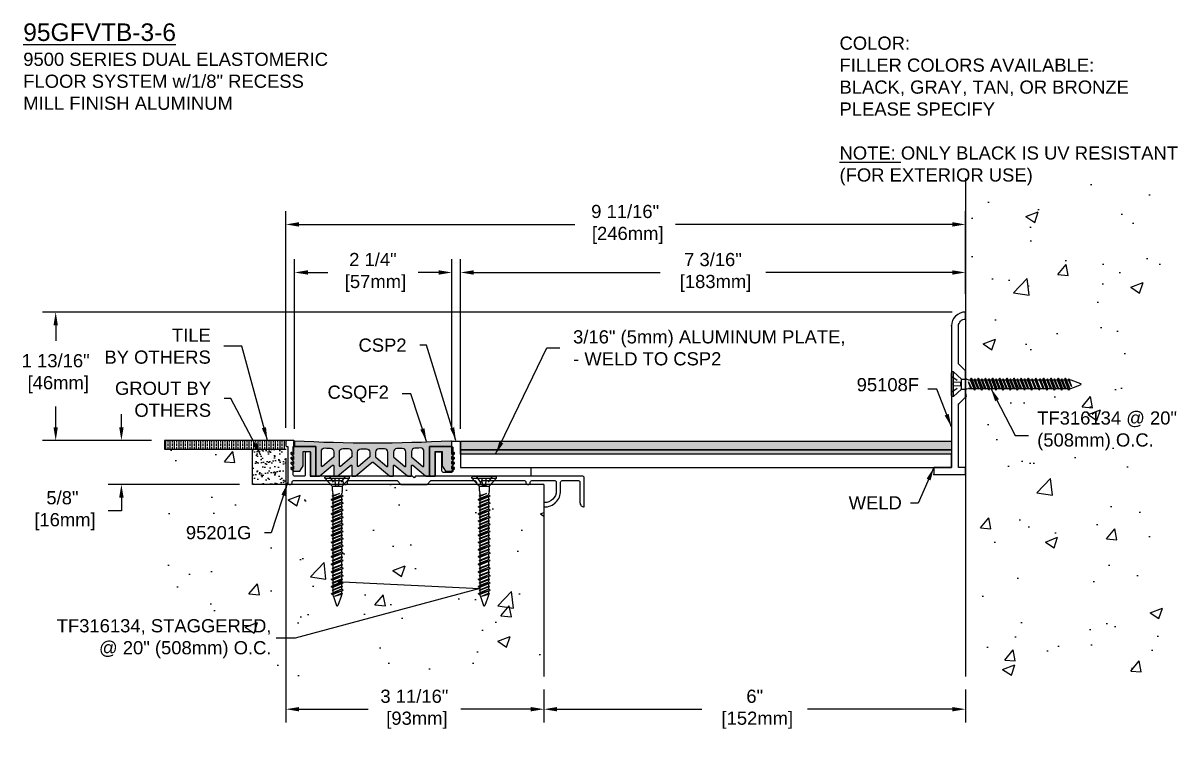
# Model space of a CAD drawing. Header units: inches. Extents: x -1.4 to 37.3, y -2.2 to 8.
# Drawn here: x -1.42 to 15.04, y -2.23 to 7.97 of the extents above; entities that cross this region are included whole.
import ezdxf
from ezdxf import colors
from ezdxf.entities.mleader import LeaderData, LeaderLine
from ezdxf.math import Vec2, Vec3

# ---------------------------------------------------------------- set-up
doc = ezdxf.new("R2010")
doc.units = ezdxf.units.IN
doc.header["$MEASUREMENT"] = 0
doc.linetypes.add('DASHED', pattern=[0.75, 0.5, -0.25])
for name, color, linetype in [('anchors', 4, 'Continuous'), ('conditions', 1, 'Continuous'), ('dimensions', 3, 'Continuous'), ('FILLER', 2, 'Continuous'), ('METALS', 7, 'Continuous'), ('text', 2, 'Continuous')]:
    doc.layers.add(name, color=color, linetype=linetype)
doc.styles.add('ARIAL', font='arial.ttf')
doc.dimstyles.new('Arial', dxfattribs={"dimtxt": 0.1875, "dimasz": 0.1875, "dimexe": 0.1875, "dimexo": 0.1875, "dimgap": 0.1875, "dimtad": 0, "dimtih": 1, "dimtoh": 1, "dimdec": 4, "dimzin": 0, "dimdsep": 46, "dimlunit": 4, "dimtxsty": 'ARIAL', "dimcen": 0.09, "dimadec": 0, "dimazin": 0, "dimtfac": 1, "dimtdec": 4, "dimtofl": 0, "dimtmove": 0, "dimatfit": 3, "dimfxl": 0, "dimfrac": 2, "dimtolj": 1, "dimtzin": 0, "dimarcsym": 0})

# ---------------------------------------------------------------- blocks, each defined once
blk = doc.blocks.new('*D0')
at = {"layer": 'DEFPOINTS', "color": 0}
for p in [(11.994, 4.418), (11.994, 3.928), (4.806, 2.008)]:
    blk.add_point(p, dxfattribs=at)
at = {"layer": 'dimensions', "color": 0, "lineweight": -2}
for p, q in [((4.806, 2.195), (4.806, 4.606)), ((11.994, 4.115), (11.994, 4.606)), ((4.994, 4.418), (7.648, 4.418)), ((11.806, 4.418), (9.152, 4.418))]:
    blk.add_line(p, q, dxfattribs=at)
at = {"layer": 'dimensions', "color": 0}
for points in [[(4.994, 4.449), (4.994, 4.387), (4.806, 4.418)], [(11.806, 4.449), (11.806, 4.387), (11.994, 4.418)]]:
    blk.add_solid(points, dxfattribs=at)
at = {"layer": 'dimensions', "color": 0, "insert": (8.4, 4.418), "char_height": 0.1875, "attachment_point": 5, "style": 'ARIAL'}
blk.add_mtext('\\A1;7 3/16"\\P [183mm]', dxfattribs=at)
blk = doc.blocks.new('*D1')
at = {"layer": 'DEFPOINTS', "color": 0}
for p in [(11.994, 5.102), (11.994, 3.928), (2.321, 2.018)]:
    blk.add_point(p, dxfattribs=at)
at = {"layer": 'dimensions', "color": 0, "lineweight": -2}
for p, q in [((2.321, 2.205), (2.321, 5.29)), ((11.994, 4.115), (11.994, 5.29)), ((2.509, 5.102), (6.434, 5.102)), ((11.806, 5.102), (7.866, 5.102))]:
    blk.add_line(p, q, dxfattribs=at)
at = {"layer": 'dimensions', "color": 0}
for points in [[(2.509, 5.134), (2.509, 5.071), (2.321, 5.102)], [(11.806, 5.134), (11.806, 5.071), (11.994, 5.102)]]:
    blk.add_solid(points, dxfattribs=at)
at = {"layer": 'dimensions', "color": 0, "insert": (7.15, 5.102), "char_height": 0.1875, "attachment_point": 5, "style": 'ARIAL'}
blk.add_mtext('\\A1;9 11/16"\\P [246mm]', dxfattribs=at)
blk = doc.blocks.new('*D2')
at = {"layer": 'DEFPOINTS', "color": 0}
for p in [(2.321, 1.963), (5.994, -1.331), (5.994, -1.797)]:
    blk.add_point(p, dxfattribs=at)
at = {"layer": 'dimensions', "color": 0, "lineweight": -2}
for p, q in [((2.321, 1.775), (2.321, -1.985)), ((5.994, -1.518), (5.994, -1.985)), ((2.509, -1.797), (3.491, -1.797)), ((5.806, -1.797), (4.809, -1.797))]:
    blk.add_line(p, q, dxfattribs=at)
at = {"layer": 'dimensions', "color": 0}
for points in [[(2.509, -1.766), (2.509, -1.828), (2.321, -1.797)], [(5.806, -1.766), (5.806, -1.828), (5.994, -1.797)]]:
    blk.add_solid(points, dxfattribs=at)
at = {"layer": 'dimensions', "color": 0, "insert": (4.15, -1.797), "char_height": 0.1875, "attachment_point": 5, "style": 'ARIAL'}
blk.add_mtext('\\A1;3 11/16"\\P [93mm]', dxfattribs=at)
blk = doc.blocks.new('*D3')
at = {"layer": 'DEFPOINTS', "color": 0}
for p in [(5.994, -1.331), (11.994, -1.331), (11.994, -1.797)]:
    blk.add_point(p, dxfattribs=at)
at = {"layer": 'dimensions', "color": 0, "lineweight": -2}
for p, q in [((5.994, -1.518), (5.994, -1.985)), ((11.994, -1.518), (11.994, -1.985)), ((6.181, -1.797), (8.241, -1.797)), ((11.806, -1.797), (9.746, -1.797))]:
    blk.add_line(p, q, dxfattribs=at)
at = {"layer": 'dimensions', "color": 0}
for points in [[(6.181, -1.766), (6.181, -1.828), (5.994, -1.797)], [(11.806, -1.766), (11.806, -1.828), (11.994, -1.797)]]:
    blk.add_solid(points, dxfattribs=at)
at = {"layer": 'dimensions', "color": 0, "insert": (8.994, -1.797), "char_height": 0.1875, "attachment_point": 5, "style": 'ARIAL'}
blk.add_mtext('\\A1;6"\\P [152mm]', dxfattribs=at)
blk = doc.blocks.new('*D4')
at = {"layer": 'DEFPOINTS', "color": 0}
for p in [(4.681, 4.418), (2.446, 2.008), (4.681, 1.985)]:
    blk.add_point(p, dxfattribs=at)
at = {"layer": 'dimensions', "color": 0, "lineweight": -2}
for p, q in [((2.446, 2.195), (2.446, 4.606)), ((4.681, 2.173), (4.681, 4.606)), ((2.634, 4.418), (2.917, 4.418)), ((4.494, 4.418), (4.203, 4.418))]:
    blk.add_line(p, q, dxfattribs=at)
at = {"layer": 'dimensions', "color": 0}
for points in [[(2.634, 4.45), (2.634, 4.387), (2.446, 4.418)], [(4.494, 4.45), (4.494, 4.387), (4.681, 4.418)]]:
    blk.add_solid(points, dxfattribs=at)
at = {"layer": 'dimensions', "color": 0, "insert": (3.56, 4.418), "char_height": 0.1875, "attachment_point": 5, "style": 'ARIAL'}
blk.add_mtext('\\A1;2 1/4"\\P [57mm]', dxfattribs=at)
blk = doc.blocks.new('csp2')
blk.add_lwpolyline([(0, 0.33, -0.414214), (0.02, 0.35), (0.066, 0.35, -0.414214), (0.086, 0.33), (0.086, 0.08, 0.414214), (0.106, 0.06), (0.23, 0.06, 0.414214), (0.25, 0.08), (0.25, 0.405, 0.414214), (0.24, 0.415, -0.414214), (0.23, 0.425), (0.23, 0.49, -0.414214), (0.24, 0.5), (0.335, 0.5, -0.414214), (0.355, 0.48), (0.355, 0.135, 0.414214), (0.365, 0.125), (1.355, 0.125), (1.355, 0), (0.335, 0), (0.02, 0, -0.414214), (0, 0.02)], format="xyb", close=True)
blk = doc.blocks.new('A$C63CB1885')
for p, q in [((-0.176, 0), (-0.175, 0.018)), ((-0.176, 0), (0.176, 0)), ((-0.176, 0), (-0.07, -0.113)), ((-0.163, 0.029), (0.163, 0.029)), ((0.07, -0.113), (0.176, 0)), ((0.176, 0), (0.175, 0.018)), ((-0.07, -0.113), (0.07, -0.113)), ((-0.07, -0.113), (-0.07, -0.18)), ((0.07, -0.113), (0.07, -0.18)), ((-0.086, -0.302), (0.086, -0.251)), ((-0.086, -0.302), (-0.062, -0.289)), ((-0.086, -0.302), (-0.062, -0.315)), ((-0.074, -0.251), (0.032, -0.215)), ((-0.074, -0.251), (-0.062, -0.245)), ((-0.074, -0.251), (-0.062, -0.257)), ((-0.074, -0.353), (0.074, -0.302)), ((-0.069, -0.189), (-0.063, -0.215)), ((-0.062, -0.245), (0.032, -0.215)), ((0.032, -0.215), (-0.062, -0.257)), ((-0.062, -0.225), (-0.062, -0.245)), ((0.062, -0.238), (-0.062, -0.289)), ((-0.062, -0.257), (-0.062, -0.289)), ((0.062, -0.264), (-0.062, -0.315)), ((-0.062, -0.346), (0.062, -0.296)), ((0.062, -0.308), (-0.062, -0.359)), ((-0.062, -0.315), (-0.062, -0.346)), ((0.062, -0.225), (0.062, -0.238)), ((0.086, -0.251), (0.062, -0.238)), ((0.086, -0.251), (0.062, -0.264)), ((0.062, -0.264), (0.062, -0.296)), ((0.074, -0.302), (0.062, -0.296)), ((0.074, -0.302), (0.062, -0.308)), ((0.062, -0.308), (0.062, -0.34)), ((0.069, -0.189), (0.063, -0.215)), ((-0.086, -0.403), (0.086, -0.353)), ((-0.086, -0.403), (-0.062, -0.391)), ((-0.086, -0.403), (-0.062, -0.416)), ((-0.086, -0.505), (0.086, -0.454)), ((-0.086, -0.505), (-0.062, -0.492)), ((-0.074, -0.353), (-0.062, -0.346)), ((-0.074, -0.353), (-0.062, -0.359)), ((-0.074, -0.454), (0.074, -0.403)), ((-0.074, -0.454), (-0.062, -0.448)), ((-0.074, -0.454), (-0.062, -0.46)), ((0.062, -0.34), (-0.062, -0.391)), ((-0.062, -0.359), (-0.062, -0.391)), ((0.062, -0.366), (-0.062, -0.416)), ((-0.062, -0.448), (0.062, -0.397)), ((0.062, -0.41), (-0.062, -0.46)), ((-0.062, -0.416), (-0.062, -0.448)), ((0.062, -0.441), (-0.062, -0.492)), ((-0.062, -0.46), (-0.062, -0.492)), ((0.062, -0.467), (-0.062, -0.518)), ((0.086, -0.353), (0.062, -0.34)), ((0.086, -0.353), (0.062, -0.366)), ((0.062, -0.366), (0.062, -0.397)), ((0.074, -0.403), (0.062, -0.397)), ((0.074, -0.403), (0.062, -0.41)), ((0.062, -0.41), (0.062, -0.441)), ((0.086, -0.454), (0.062, -0.441)), ((0.086, -0.454), (0.062, -0.467)), ((0.062, -0.467), (0.062, -0.499)), ((-0.086, -0.505), (-0.062, -0.518)), ((-0.086, -0.607), (0.086, -0.556)), ((-0.086, -0.607), (-0.062, -0.594)), ((-0.086, -0.607), (-0.062, -0.619)), ((-0.086, -0.708), (0.086, -0.657)), ((-0.074, -0.556), (0.074, -0.505)), ((-0.074, -0.556), (-0.062, -0.55)), ((-0.074, -0.556), (-0.062, -0.562)), ((-0.074, -0.657), (0.074, -0.607)), ((-0.074, -0.657), (-0.062, -0.651)), ((-0.074, -0.657), (-0.062, -0.664)), ((-0.062, -0.55), (0.062, -0.499)), ((0.062, -0.511), (-0.062, -0.562)), ((-0.062, -0.518), (-0.062, -0.55)), ((0.062, -0.543), (-0.062, -0.594)), ((-0.062, -0.562), (-0.062, -0.594)), ((0.062, -0.569), (-0.062, -0.619)), ((-0.062, -0.651), (0.062, -0.6)), ((0.062, -0.613), (-0.062, -0.664)), ((-0.062, -0.619), (-0.062, -0.651)), ((0.062, -0.644), (-0.062, -0.695)), ((0.074, -0.505), (0.062, -0.499)), ((0.074, -0.505), (0.062, -0.511)), ((0.062, -0.511), (0.062, -0.543)), ((0.086, -0.556), (0.062, -0.543)), ((0.086, -0.556), (0.062, -0.569)), ((0.062, -0.569), (0.062, -0.6)), ((0.074, -0.607), (0.062, -0.6)), ((0.074, -0.607), (0.062, -0.613)), ((0.062, -0.613), (0.062, -0.644)), ((0.086, -0.657), (0.062, -0.644)), ((0.086, -0.657), (0.062, -0.67)), ((-0.086, -0.708), (-0.062, -0.695)), ((-0.086, -0.708), (-0.062, -0.721)), ((-0.086, -0.81), (0.086, -0.759)), ((-0.086, -0.81), (-0.062, -0.797)), ((-0.086, -0.81), (-0.062, -0.823)), ((-0.074, -0.759), (0.074, -0.708)), ((-0.074, -0.759), (-0.062, -0.753)), ((-0.074, -0.759), (-0.062, -0.765)), ((-0.074, -0.86), (0.074, -0.81)), ((-0.062, -0.664), (-0.062, -0.695)), ((0.062, -0.67), (-0.062, -0.721)), ((-0.062, -0.753), (0.062, -0.702)), ((0.062, -0.714), (-0.062, -0.765)), ((-0.062, -0.721), (-0.062, -0.753)), ((0.062, -0.746), (-0.062, -0.797)), ((-0.062, -0.765), (-0.062, -0.797)), ((0.062, -0.772), (-0.062, -0.823)), ((-0.062, -0.854), (0.062, -0.804)), ((0.062, -0.816), (-0.062, -0.867)), ((-0.062, -0.823), (-0.062, -0.854)), ((0.062, -0.67), (0.062, -0.702)), ((0.074, -0.708), (0.062, -0.702)), ((0.074, -0.708), (0.062, -0.714)), ((0.062, -0.714), (0.062, -0.746)), ((0.086, -0.759), (0.062, -0.746)), ((0.086, -0.759), (0.062, -0.772)), ((0.062, -0.772), (0.062, -0.804)), ((0.074, -0.81), (0.062, -0.804)), ((0.074, -0.81), (0.062, -0.816)), ((0.062, -0.816), (0.062, -0.848)), ((-0.086, -0.911), (0.086, -0.86)), ((-0.086, -0.911), (-0.062, -0.898)), ((-0.086, -0.911), (-0.062, -0.924)), ((-0.086, -1.013), (0.086, -0.962)), ((-0.074, -0.86), (-0.062, -0.854)), ((-0.074, -0.86), (-0.062, -0.867)), ((-0.074, -0.962), (0.074, -0.911)), ((-0.074, -0.962), (-0.062, -0.956)), ((-0.074, -0.962), (-0.062, -0.968)), ((0.062, -0.848), (-0.062, -0.898)), ((-0.062, -0.867), (-0.062, -0.898)), ((0.062, -0.873), (-0.062, -0.924)), ((-0.062, -0.956), (0.062, -0.905)), ((0.062, -0.917), (-0.062, -0.968)), ((-0.062, -0.924), (-0.062, -0.956)), ((0.062, -0.949), (-0.062, -1)), ((-0.062, -0.968), (-0.062, -1)), ((0.062, -0.975), (-0.062, -1.026)), ((0.086, -0.86), (0.062, -0.848)), ((0.086, -0.86), (0.062, -0.873)), ((0.062, -0.873), (0.062, -0.905)), ((0.074, -0.911), (0.062, -0.905)), ((0.074, -0.911), (0.062, -0.917)), ((0.062, -0.917), (0.062, -0.949)), ((0.086, -0.962), (0.062, -0.949)), ((0.086, -0.962), (0.062, -0.975)), ((0.062, -0.975), (0.062, -1.007)), ((-0.086, -1.013), (-0.062, -1)), ((-0.086, -1.013), (-0.062, -1.026)), ((-0.086, -1.114), (0.086, -1.064)), ((-0.086, -1.114), (-0.062, -1.101)), ((-0.086, -1.114), (-0.062, -1.127)), ((-0.074, -1.064), (0.074, -1.013)), ((-0.074, -1.064), (-0.062, -1.057)), ((-0.074, -1.064), (-0.062, -1.07)), ((-0.074, -1.171), (0.074, -1.121)), ((-0.062, -1.057), (0.062, -1.007)), ((0.062, -1.019), (-0.062, -1.07)), ((-0.062, -1.026), (-0.062, -1.057)), ((0.062, -1.051), (-0.062, -1.101)), ((-0.062, -1.07), (-0.062, -1.101)), ((0.062, -1.077), (-0.062, -1.127)), ((-0.062, -1.165), (0.062, -1.115)), ((0.062, -1.127), (-0.062, -1.178)), ((-0.062, -1.127), (-0.062, -1.165)), ((0.074, -1.013), (0.062, -1.007)), ((0.074, -1.013), (0.062, -1.019)), ((0.062, -1.019), (0.062, -1.051)), ((0.086, -1.064), (0.062, -1.051)), ((0.086, -1.064), (0.062, -1.077)), ((0.062, -1.077), (0.062, -1.115)), ((0.074, -1.121), (0.062, -1.115)), ((0.074, -1.121), (0.062, -1.127)), ((0.062, -1.127), (0.062, -1.159)), ((-0.086, -1.222), (0.086, -1.171)), ((-0.086, -1.222), (-0.062, -1.209)), ((-0.086, -1.222), (-0.062, -1.235)), ((-0.086, -1.332), (0.086, -1.282)), ((-0.074, -1.171), (-0.062, -1.165)), ((-0.074, -1.171), (-0.062, -1.178)), ((-0.074, -1.282), (0.074, -1.231)), ((-0.074, -1.282), (-0.062, -1.275)), ((-0.074, -1.282), (-0.062, -1.288)), ((0.062, -1.159), (-0.062, -1.209)), ((-0.062, -1.178), (-0.062, -1.209)), ((0.062, -1.184), (-0.062, -1.235)), ((-0.062, -1.275), (0.062, -1.225)), ((-0.062, -1.235), (-0.062, -1.275)), ((0.062, -1.237), (-0.062, -1.288)), ((0.062, -1.269), (-0.062, -1.319)), ((-0.062, -1.288), (-0.062, -1.319)), ((0.062, -1.295), (-0.062, -1.345)), ((0.086, -1.171), (0.062, -1.159)), ((0.086, -1.171), (0.062, -1.184)), ((0.062, -1.184), (0.062, -1.225)), ((0.074, -1.231), (0.062, -1.225)), ((0.074, -1.231), (0.062, -1.237)), ((0.062, -1.237), (0.062, -1.269)), ((0.086, -1.282), (0.062, -1.269)), ((0.086, -1.282), (0.062, -1.295)), ((0.062, -1.295), (0.062, -1.33)), ((-0.086, -1.332), (-0.062, -1.319)), ((-0.086, -1.332), (-0.062, -1.345)), ((-0.086, -1.438), (0.086, -1.387)), ((-0.086, -1.438), (-0.062, -1.425)), ((-0.086, -1.438), (-0.062, -1.451)), ((-0.074, -1.387), (0.074, -1.336)), ((-0.074, -1.387), (-0.062, -1.381)), ((-0.074, -1.387), (-0.062, -1.393)), ((-0.074, -1.489), (0.074, -1.439)), ((-0.062, -1.381), (0.062, -1.33)), ((0.062, -1.343), (-0.062, -1.393)), ((-0.062, -1.345), (-0.062, -1.381)), ((0.062, -1.374), (-0.062, -1.425)), ((-0.062, -1.393), (-0.062, -1.425)), ((0.062, -1.4), (-0.062, -1.451)), ((-0.062, -1.483), (0.062, -1.433)), ((0.062, -1.445), (-0.062, -1.496)), ((-0.062, -1.451), (-0.062, -1.483)), ((0.062, -1.477), (-0.062, -1.527)), ((0.074, -1.336), (0.062, -1.33)), ((0.074, -1.336), (0.062, -1.343)), ((0.062, -1.343), (0.062, -1.374)), ((0.086, -1.387), (0.062, -1.374)), ((0.086, -1.387), (0.062, -1.4)), ((0.062, -1.4), (0.062, -1.433)), ((0.074, -1.439), (0.062, -1.433)), ((0.074, -1.439), (0.062, -1.445)), ((0.062, -1.445), (0.062, -1.477)), ((0.086, -1.489), (0.062, -1.477)), ((-0.086, -1.54), (0.086, -1.489)), ((-0.086, -1.54), (-0.062, -1.527)), ((-0.086, -1.54), (-0.062, -1.553)), ((-0.086, -1.643), (0.086, -1.592)), ((-0.086, -1.643), (-0.062, -1.63)), ((-0.086, -1.643), (-0.062, -1.655)), ((-0.074, -1.489), (-0.062, -1.483)), ((-0.074, -1.489), (-0.062, -1.496)), ((-0.074, -1.592), (0.074, -1.541)), ((-0.074, -1.592), (-0.062, -1.586)), ((-0.074, -1.592), (-0.062, -1.598)), ((-0.062, -1.496), (-0.062, -1.527)), ((0.062, -1.502), (-0.062, -1.553)), ((-0.062, -1.586), (0.062, -1.535)), ((0.062, -1.547), (-0.062, -1.598)), ((-0.062, -1.553), (-0.062, -1.586)), ((0.062, -1.579), (-0.062, -1.63)), ((-0.062, -1.598), (-0.062, -1.63)), ((0.062, -1.605), (-0.062, -1.655)), ((-0.034, -1.679), (0.062, -1.636)), ((-0.034, -1.679), (0.074, -1.643)), ((0.086, -1.489), (0.062, -1.502)), ((0.062, -1.502), (0.062, -1.535)), ((0.074, -1.541), (0.062, -1.535)), ((0.074, -1.541), (0.062, -1.547)), ((0.062, -1.547), (0.062, -1.579)), ((0.086, -1.592), (0.062, -1.579)), ((0.086, -1.592), (0.062, -1.605)), ((0.062, -1.605), (0.062, -1.652)), ((0.074, -1.643), (0.062, -1.636)), ((0.074, -1.643), (0.062, -1.649)), ((-0.06, -1.668), (-0.01, -1.81)), ((0.062, -1.649), (-0.034, -1.679)), ((0.06, -1.668), (0.01, -1.81))]:
    blk.add_line(p, q)
at = {"linetype": 'DASHED', "ltscale": 0.025}
for p, q in [((-0.113, 0.029), (-0.024, -0.106)), ((-0.024, -0.106), (-0.031, 0.028)), ((0.024, -0.106), (0.031, 0.029)), ((0.112, 0.029), (0.024, -0.106)), ((-0.024, -0.106), (0.024, -0.106))]:
    blk.add_line(p, q, dxfattribs=at)
for centre, radius, start, end in [((-0.163, 0.017), 0.0112, 90, 175), ((0.163, 0.017), 0.0112, 5, 90), ((-0.023, -0.18), 0.0465, 180, 191.9357), ((-0.109, -0.225), 0.0465, 0, 11.9357), ((0.109, -0.225), 0.0465, 168.0643, 180), ((0.023, -0.18), 0.0465, 348.0643, 0), ((-0.016, -1.652), 0.0465, 183.9476, 199.3058), ((0, -1.806), 0.0106, 204.1001, 335.8999), ((0.016, -1.652), 0.0465, 340.6942, 0)]:
    blk.add_arc(centre, radius, start, end)
blk = doc.blocks.new('TF316134')
blk.add_blockref('A$C63CB1885', (0, -0.0285))
blk = doc.blocks.new('*D10')
at = {"layer": 'DEFPOINTS', "color": 0}
for p in [(-0.02, 2.028), (0.595, 2.028), (1.846, 1.403)]:
    blk.add_point(p, dxfattribs=at)
at = {"layer": 'dimensions', "color": 0, "lineweight": -2}
for p, q in [((-0.02, 2.215), (-0.02, 2.403)), ((0.407, 2.028), (-0.207, 2.028)), ((1.659, 1.403), (-0.207, 1.403)), ((-0.02, 1.215), (-0.02, 1.028)), ((-0.02, 1.028), (-0.207, 1.028))]:
    blk.add_line(p, q, dxfattribs=at)
at = {"layer": 'dimensions', "color": 0}
for points in [[(-0.051, 2.215), (0.012, 2.215), (-0.02, 2.028)], [(-0.051, 1.215), (0.012, 1.215), (-0.02, 1.403)]]:
    blk.add_solid(points, dxfattribs=at)
at = {"layer": 'dimensions', "color": 0, "insert": (-0.859, 1.028), "char_height": 0.1875, "attachment_point": 5, "style": 'ARIAL'}
blk.add_mtext('\\A1;5/8"\\P [16mm]', dxfattribs=at)
blk = doc.blocks.new('95108F')
blk.add_lwpolyline([(0.063, 0.063), (0.963, 0.063), (1.063, -0.037), (1.438, -0.037), (1.538, 0.063), (2.077, 0.063, -0.414214), (2.176, -0.036), (2.176, -0.037), (2.276, -0.037), (2.276, -0.036, 0.414214), (2.077, 0.163), (1.261, 0.163), (1.251, 0.153), (1.241, 0.163), (0.063, 0.163), (0.063, 0.413), (-0.037, 0.413), (-0.037, -0.037), (0.063, -0.037)], format="xyb", close=True)
for p in [(-0.037, 0.413), (0.963, 0.063), (2.077, 0.163), (2.199, 0.122), (0.063, -0.037), (1.438, -0.037), (2.276, -0.037)]:
    blk.add_point(p)
blk = doc.blocks.new('*D12')
at = {"layer": 'DEFPOINTS', "color": 0}
for p in [(11.994, 3.855), (-0.955, 2.028), (0.595, 2.028)]:
    blk.add_point(p, dxfattribs=at)
at = {"layer": 'dimensions', "color": 0, "lineweight": -2}
for p, q in [((11.806, 3.855), (-1.142, 3.855)), ((-0.955, 3.668), (-0.955, 3.443)), ((-0.955, 2.215), (-0.955, 2.512)), ((0.407, 2.028), (-1.142, 2.028))]:
    blk.add_line(p, q, dxfattribs=at)
at = {"layer": 'dimensions', "color": 0}
for points in [[(-0.986, 3.668), (-0.924, 3.668), (-0.955, 3.855)], [(-0.986, 2.215), (-0.924, 2.215), (-0.955, 2.028)]]:
    blk.add_solid(points, dxfattribs=at)
at = {"layer": 'dimensions', "color": 0, "insert": (-0.955, 2.978), "char_height": 0.1875, "attachment_point": 5, "style": 'ARIAL'}
blk.add_mtext('\\A1;1 13/16"\\P [46mm]', dxfattribs=at)
blk = doc.blocks.new('CSQF2')
h = blk.add_hatch(color=256)
h.paths.add_polyline_path([(4.559, 1.888, 0.430422), (4.548, 1.898, -0.027516), (2.319, 1.898, 0.430422), (2.309, 1.888), (2.309, 1.819), (2.624, 1.819), (2.624, 1.399), (2.676, 1.399, 0.176327), (2.682, 1.401), (2.864, 1.554, -0.63707), (2.88, 1.546), (2.88, 1.409, 0.414214), (2.89, 1.399), (2.932, 1.399, 0.176327), (2.939, 1.401), (3.121, 1.554, -0.63707), (3.137, 1.546), (3.137, 1.409, 0.414214), (3.147, 1.399), (3.189, 1.399, 0.176327), (3.195, 1.401), (3.427, 1.596, -0.36397), (3.44, 1.596), (3.672, 1.401, 0.176327), (3.679, 1.399), (3.721, 1.399, 0.414214), (3.731, 1.409), (3.731, 1.546, -0.63707), (3.747, 1.554), (3.929, 1.401, 0.176327), (3.935, 1.399), (3.977, 1.399, 0.414214), (3.987, 1.409), (3.987, 1.546, -0.63707), (4.004, 1.554), (4.186, 1.401, 0.176327), (4.192, 1.399), (4.244, 1.399), (4.244, 1.819), (4.559, 1.819)])
h.paths.add_polyline_path([(3.267, 1.788, 0.000939), (3.344, 1.788, -0.412919), (3.394, 1.738), (3.394, 1.676, -0.221695), (3.39, 1.669), (3.234, 1.537, -0.63707), (3.217, 1.545), (3.217, 1.738, -0.416611)], flags=16)
h.paths.add_polyline_path([(3.137, 1.74), (3.137, 1.676, -0.221695), (3.134, 1.669), (2.977, 1.537, -0.63707), (2.96, 1.545), (2.96, 1.742, -0.420307), (3.012, 1.792, 0.000939), (3.088, 1.79, -0.409242)], flags=16)
h.paths.add_polyline_path([(3.524, 1.788, 0.000939), (3.6, 1.788, -0.416611), (3.651, 1.738), (3.651, 1.545, -0.63707), (3.634, 1.537), (3.478, 1.669, -0.221695), (3.474, 1.676), (3.474, 1.738, -0.412919)], flags=16)
h.paths.add_polyline_path([(2.88, 1.746), (2.88, 1.676, -0.221695), (2.877, 1.669), (2.72, 1.537, -0.63707), (2.704, 1.545), (2.704, 1.749, -0.424014), (2.756, 1.799, 0.000939), (2.832, 1.796, -0.405574)], flags=16)
h.paths.add_polyline_path([(3.78, 1.79, 0.000939), (3.856, 1.792, -0.420307), (3.907, 1.742), (3.907, 1.545, -0.63707), (3.891, 1.537), (3.734, 1.669, -0.221695), (3.731, 1.676), (3.731, 1.74, -0.409242)], flags=16)
h.paths.add_polyline_path([(4.036, 1.796, 0.000939), (4.112, 1.799, -0.424014), (4.164, 1.749), (4.164, 1.545, -0.63707), (4.147, 1.537), (3.991, 1.669, -0.221695), (3.987, 1.676), (3.987, 1.746, -0.405574)], flags=16)
h.paths.add_polyline_path([(2.624, 1.819), (2.309, 1.819), (2.309, 1.707), (2.285, 1.731, 0.414214), (2.271, 1.731, 0.414214), (2.271, 1.717), (2.309, 1.679), (2.309, 1.637), (2.285, 1.661, 0.414214), (2.271, 1.661, 0.414214), (2.271, 1.647), (2.309, 1.609), (2.309, 1.567), (2.285, 1.591, 0.414214), (2.271, 1.591, 0.414214), (2.271, 1.577), (2.309, 1.539), (2.309, 1.497), (2.285, 1.521, 0.414214), (2.271, 1.521, 0.414214), (2.271, 1.507), (2.306, 1.472, 0.198912), (2.313, 1.469), (2.399, 1.469), (2.444, 1.547), (2.444, 1.749), (2.544, 1.749), (2.544, 1.399), (2.624, 1.399)])
h.paths.add_polyline_path([(4.324, 1.749), (4.424, 1.749), (4.424, 1.547), (4.469, 1.469), (4.555, 1.469, 0.198912), (4.562, 1.472), (4.597, 1.507, 0.414214), (4.597, 1.521, 0.414214), (4.583, 1.521), (4.559, 1.497), (4.559, 1.539), (4.597, 1.577, 0.414214), (4.597, 1.591, 0.414214), (4.583, 1.591), (4.559, 1.567), (4.559, 1.609), (4.597, 1.647, 0.414214), (4.597, 1.661, 0.414214), (4.583, 1.661), (4.559, 1.637), (4.559, 1.679), (4.597, 1.717, 0.414214), (4.597, 1.731, 0.414214), (4.583, 1.731), (4.559, 1.707), (4.559, 1.819), (4.244, 1.819), (4.244, 1.399), (4.324, 1.399)])
for p, q in [((2.309, 1.819), (2.624, 1.819)), ((2.624, 1.819), (2.309, 1.819)), ((2.624, 1.819), (2.624, 1.399)), ((2.624, 1.399), (2.624, 1.819)), ((4.244, 1.819), (4.244, 1.399)), ((4.559, 1.819), (4.244, 1.819)), ((4.244, 1.819), (4.559, 1.819)), ((4.244, 1.399), (4.244, 1.819))]:
    blk.add_line(p, q)
for points in [[(2.89, 1.399), (2.932, 1.399, 0.176327), (2.939, 1.401), (3.121, 1.554, -0.63707), (3.137, 1.546), (3.137, 1.409, 0.414214), (3.147, 1.399), (3.189, 1.399, 0.176327), (3.195, 1.401), (3.427, 1.596, -0.36397), (3.44, 1.596), (3.672, 1.401, 0.176327), (3.679, 1.399), (3.721, 1.399, 0.414214), (3.731, 1.409), (3.731, 1.546, -0.63707), (3.747, 1.554), (3.929, 1.401, 0.176327), (3.935, 1.399), (3.977, 1.399, 0.414214), (3.987, 1.409), (3.987, 1.546, -0.63707), (4.004, 1.554), (4.186, 1.401, 0.176327), (4.192, 1.399), (4.244, 1.399), (4.324, 1.399), (4.324, 1.749), (4.424, 1.749), (4.424, 1.547), (4.469, 1.469), (4.555, 1.469, 0.198912), (4.562, 1.472), (4.597, 1.507, 0.414214), (4.597, 1.521, 0.414214), (4.583, 1.521), (4.559, 1.497), (4.559, 1.539), (4.597, 1.577, 0.414214), (4.597, 1.591, 0.414214), (4.583, 1.591), (4.559, 1.567), (4.559, 1.609), (4.597, 1.647, 0.414214), (4.597, 1.661, 0.414214), (4.583, 1.661), (4.559, 1.637), (4.559, 1.679), (4.597, 1.717, 0.414214), (4.597, 1.731, 0.414214), (4.583, 1.731), (4.559, 1.707), (4.559, 1.819), (4.559, 1.888, 0.430422), (4.548, 1.898, -0.027516), (2.319, 1.898, 0.430422), (2.309, 1.888), (2.309, 1.819), (2.309, 1.707), (2.285, 1.731, 0.414214), (2.271, 1.731, 0.414214), (2.271, 1.717), (2.309, 1.679), (2.309, 1.637), (2.285, 1.661, 0.414214), (2.271, 1.661, 0.414214), (2.271, 1.647), (2.309, 1.609), (2.309, 1.567), (2.285, 1.591, 0.414214), (2.271, 1.591, 0.414214), (2.271, 1.577), (2.309, 1.539), (2.309, 1.497), (2.285, 1.521, 0.414214), (2.271, 1.521, 0.414214), (2.271, 1.507), (2.306, 1.472, 0.198912), (2.313, 1.469), (2.399, 1.469), (2.444, 1.547), (2.444, 1.749), (2.544, 1.749), (2.544, 1.399), (2.624, 1.399), (2.676, 1.399, 0.176327), (2.682, 1.401), (2.864, 1.554, -0.63707), (2.88, 1.546), (2.88, 1.409, 0.414214)], [(2.88, 1.676, -0.221695), (2.877, 1.669), (2.72, 1.537, -0.63707), (2.704, 1.545), (2.704, 1.749, -0.424014), (2.756, 1.799, 0.000939), (2.832, 1.796, -0.405574), (2.88, 1.746)], [(3.137, 1.74), (3.137, 1.676, -0.221695), (3.134, 1.669), (2.977, 1.537, -0.63707), (2.96, 1.545), (2.96, 1.742, -0.420307), (3.012, 1.792, 0.000939), (3.088, 1.79, -0.409242)], [(3.394, 1.738), (3.394, 1.676, -0.221695), (3.39, 1.669), (3.234, 1.537, -0.63707), (3.217, 1.545), (3.217, 1.738, -0.416611), (3.267, 1.788, 0.000939), (3.344, 1.788, -0.412919)], [(3.474, 1.738), (3.474, 1.676, 0.221695), (3.478, 1.669), (3.634, 1.537, 0.63707), (3.651, 1.545), (3.651, 1.738, 0.416611), (3.6, 1.788, -0.000939), (3.524, 1.788, 0.412919)], [(3.78, 1.79, 0.409242), (3.731, 1.74), (3.731, 1.676, 0.221695), (3.734, 1.669), (3.891, 1.537, 0.63707), (3.907, 1.545), (3.907, 1.742, 0.420307), (3.856, 1.792, -0.000939)], [(3.987, 1.746), (3.987, 1.676, 0.221695), (3.991, 1.669), (4.147, 1.537, 0.63707), (4.164, 1.545), (4.164, 1.749, 0.424014), (4.112, 1.799, -0.000939), (4.036, 1.796, 0.405574)]]:
    blk.add_lwpolyline(points, format="xyb", close=True)
blk = doc.blocks.new('95201g')
blk.add_lwpolyline([(-1.772, -0.015), (-1.772, -0.002, -0.414214), (-1.752, 0.018), (-1.065, 0.018, -0.414214), (-1.045, -0.002), (-1.045, -0.015, 0.414214), (-1.025, -0.035), (-1.003, -0.035, 0.414214), (-0.983, -0.015), (-0.983, -0.002, -0.414214), (-0.963, 0.018), (-0.275, 0.018), (-0.222, -0.035), (0.152, -0.035), (0.205, 0.018), (0.832, 0.018, -0.414214), (0.852, -0.002), (0.852, -0.015, 0.414214), (0.872, -0.035), (0.894, -0.035, 0.414214), (0.914, -0.015), (0.914, -0.002, -0.414214), (0.934, 0.018), (1.537, 0.018, -0.414214), (1.557, -0.002), (1.557, -0.015, 0.414214), (1.577, -0.035), (1.599, -0.035, 0.414214), (1.619, -0.015), (1.619, -0.002, -0.414214), (1.639, 0.018), (1.969, 0.018, -0.414214), (1.989, -0.002), (1.989, -0.127, -0.414214), (1.821, -0.295), (1.813, -0.295), (1.813, -0.357), (1.821, -0.357, 0.414214), (2.051, -0.127), (2.051, -0.002, -0.414214), (2.071, 0.018), (2.306, 0.018, -0.414214), (2.326, -0.002), (2.326, -0.295, 0.414214), (2.387, -0.357), (2.388, -0.357), (2.388, 0.06, 0.414214), (2.368, 0.08), (-0.015, 0.08), (-0.035, 0.06), (-0.055, 0.08), (-1.484, 0.08, -0.414214), (-1.504, 0.1), (-1.504, 0.41, 0.414214), (-1.524, 0.43), (-1.564, 0.43, 0.414214), (-1.584, 0.41), (-1.584, 0.1, -0.414214), (-1.604, 0.08), (-1.734, 0.08, -0.414214), (-1.754, 0.1), (-1.754, 0.505), (-1.744, 0.505, 0.414214), (-1.734, 0.515), (-1.734, 0.57, 0.414214), (-1.754, 0.59), (-1.839, 0.59, 0.414214), (-1.859, 0.57), (-1.859, 0.515, 0.414214), (-1.849, 0.505), (-1.834, 0.505), (-1.834, -0.015, 0.414214), (-1.814, -0.035), (-1.792, -0.035, 0.414214)], format="xyb", close=True)

msp = doc.modelspace()

# ---------------------------------------------------------------- hatches: boundary and pattern name
at = {"layer": 'conditions'}
h = msp.add_hatch(dxfattribs=at)
h.set_pattern_fill('AR-CONC', color=256, scale=0.25, style=0)
h.paths.add_polyline_path([(14.81105, 5.76251), (11.99381, 5.76251), (11.99381, -1.33077), (14.81105, -1.33077)])
h.paths.add_polyline_path([(13.04481, 2.74291), (13.03185, 2.76699), (13.00017, 2.76699), (13.00019, 2.76692), (12.99318, 2.75389), (12.98784, 2.76699), (12.94989, 2.76698), (12.93693, 2.74291), (12.92397, 2.76698), (12.89229, 2.76698), (12.89231, 2.76692), (12.8853, 2.75389), (12.87996, 2.76698), (12.84832, 2.76698), (12.83537, 2.74291), (12.82241, 2.76697), (12.79073, 2.76697), (12.79075, 2.76692), (12.78374, 2.75389), (12.77841, 2.76697), (12.74676, 2.76697), (12.73381, 2.74291), (12.72086, 2.76697), (12.68917, 2.76696), (12.68919, 2.76692), (12.68218, 2.75389), (12.67685, 2.76696), (12.64519, 2.76696), (12.63224, 2.74291), (12.6193, 2.76696), (12.58761, 2.76695), (12.58763, 2.76692), (12.58061, 2.75389), (12.57529, 2.76695), (12.54362, 2.76695), (12.53068, 2.74291), (12.51774, 2.76695), (12.48605, 2.76695), (12.48606, 2.76692), (12.47905, 2.75389), (12.47373, 2.76695), (12.44206, 2.76694), (12.42912, 2.74291), (12.41618, 2.76694), (12.38449, 2.76694), (12.3845, 2.76692), (12.37749, 2.75389), (12.37217, 2.76694), (12.34049, 2.76694), (12.32756, 2.74291), (12.31462, 2.76693), (12.28294, 2.76693), (12.28294, 2.76692), (12.27593, 2.75389), (12.27061, 2.76693), (12.23892, 2.76693), (12.22599, 2.74291), (12.21306, 2.76693), (12.18138, 2.76692), (12.17436, 2.75389), (12.16905, 2.76692), (12.13736, 2.76692), (12.12443, 2.74291), (12.11151, 2.76692), (12.07981, 2.76692), (12.07209, 2.75257), (12.06749, 2.76691), (12.04735, 2.76691, 0.12874664), (12.02389, 2.7648, -0.0696153), (12.01177, 2.76042), (12.04249, 2.76691), (12.06749, 2.76691), (12.0372, 2.86126), (12.07981, 2.76692), (12.11151, 2.76692), (12.06073, 2.89141), (12.02747, 2.89141, 0.09215193), (12.01177, 2.89791), (12.03774, 2.89242, 0.13295553), (12.062, 2.89378), (12.07365, 2.91541), (12.08658, 2.89141), (12.11827, 2.89141), (12.12528, 2.90444), (12.13059, 2.89141), (12.16229, 2.89141), (12.17521, 2.91541), (12.18814, 2.89141), (12.21983, 2.89141), (12.22684, 2.90444), (12.23216, 2.89141), (12.26385, 2.89141), (12.27678, 2.91541), (12.2897, 2.89141), (12.32139, 2.89141), (12.32841, 2.90444), (12.33372, 2.89141), (12.36541, 2.89141), (12.37834, 2.91541), (12.39126, 2.89141), (12.42296, 2.89141), (12.42997, 2.90444), (12.43528, 2.89141), (12.46698, 2.89141), (12.4799, 2.91541), (12.49283, 2.89141), (12.52452, 2.89141), (12.53153, 2.90444), (12.53684, 2.89141), (12.56854, 2.89141), (12.58146, 2.91541), (12.59439, 2.89141), (12.62608, 2.89141), (12.63309, 2.90444), (12.63841, 2.89141), (12.6701, 2.89141), (12.68303, 2.91541), (12.69595, 2.89141), (12.72764, 2.89141), (12.73466, 2.90444), (12.73997, 2.89141), (12.77166, 2.89141), (12.78459, 2.91541), (12.79751, 2.89141), (12.82921, 2.89141), (12.83622, 2.90444), (12.84153, 2.89141), (12.87323, 2.89141), (12.88615, 2.91541), (12.89908, 2.89141), (12.93709, 2.89141), (12.9441, 2.90444), (12.94941, 2.89141), (12.98111, 2.89141), (12.99403, 2.91541), (13.00696, 2.89141), (13.04721, 2.89141), (13.05423, 2.90444), (13.05954, 2.89141), (13.09123, 2.89141), (13.10416, 2.91541), (13.11708, 2.89141), (13.15285, 2.89141), (13.15986, 2.90444), (13.16517, 2.89141), (13.19687, 2.89141), (13.20979, 2.91541), (13.22272, 2.89141), (13.25511, 2.89141), (13.26212, 2.90444), (13.26743, 2.89141), (13.29913, 2.89141), (13.31205, 2.91541), (13.32498, 2.89141), (13.35737, 2.89141), (13.36438, 2.90444), (13.3697, 2.89141), (13.40139, 2.89141), (13.41431, 2.91541), (13.42724, 2.89141), (13.45893, 2.89141), (13.46665, 2.90575), (13.46981, 2.89592), (13.6312, 2.83939, -0.70927499), (13.63286, 2.81952), (13.47693, 2.7649), (13.46509, 2.74291), (13.45211, 2.76702), (13.42044, 2.76702), (13.42048, 2.76692), (13.41347, 2.75389), (13.40811, 2.76702), (13.37581, 2.76702), (13.36283, 2.74291), (13.34986, 2.76701), (13.31818, 2.76701), (13.31822, 2.76692), (13.3112, 2.75389), (13.30585, 2.76701), (13.27354, 2.76701), (13.26057, 2.74291), (13.2476, 2.76701), (13.21592, 2.767), (13.21595, 2.76692), (13.20894, 2.75389), (13.20359, 2.767), (13.16791, 2.767), (13.15494, 2.74291), (13.14197, 2.767), (13.11029, 2.767), (13.11032, 2.76692), (13.10331, 2.75389), (13.09797, 2.76699), (13.05777, 2.76699)], flags=16)
h.paths.add_polyline_path([(5.99381, 1.40281), (1.84621, 1.40281), (1.84621, 1.90285), (0.59467, 1.90285), (0.59467, -1.33077), (5.99381, -1.33077)])
h.paths.add_polyline_path([(5.05811, 0.57806), (5.08216, 0.59101), (5.08216, 0.62269), (5.08212, 0.62268), (5.06909, 0.62969), (5.08216, 0.63502), (5.08216, 0.66668), (5.05811, 0.67962), (5.08216, 0.69257), (5.08215, 0.72425), (5.08212, 0.72424), (5.06909, 0.73125), (5.08215, 0.73658), (5.08215, 0.76824), (5.05811, 0.78118), (5.08215, 0.79413), (5.08214, 0.82581), (5.08212, 0.8258), (5.06909, 0.83281), (5.08214, 0.83814), (5.08214, 0.86981), (5.05811, 0.88275), (5.08214, 0.89568), (5.08214, 0.92737), (5.08212, 0.92737), (5.06909, 0.93438), (5.08214, 0.9397), (5.08213, 0.97138), (5.05811, 0.98431), (5.08213, 0.99724), (5.08213, 1.02893), (5.08212, 1.02893), (5.06909, 1.03594), (5.08213, 1.04126), (5.08213, 1.07294), (5.05811, 1.08587), (5.08212, 1.0988), (5.08212, 1.13049), (5.06909, 1.1375), (5.08212, 1.14282), (5.08212, 1.17451), (5.05811, 1.18743), (5.08212, 1.20036), (5.08211, 1.23205), (5.06777, 1.23978), (5.08211, 1.24438), (5.08211, 1.26452, 0.1449354), (5.07461, 1.28983), (5.07461, 1.37681), (5.21411, 1.37681), (5.21411, 1.28983, 0.2278997), (5.20898, 1.24987), (5.23061, 1.23822), (5.20661, 1.22529), (5.20661, 1.1936), (5.21964, 1.18658), (5.20661, 1.18127), (5.20661, 1.14958), (5.23061, 1.13665), (5.20661, 1.12373), (5.20661, 1.09204), (5.21964, 1.08502), (5.20661, 1.07971), (5.20661, 1.04802), (5.23061, 1.03509), (5.20661, 1.02217), (5.20661, 0.99047), (5.21964, 0.98346), (5.20661, 0.97815), (5.20661, 0.94645), (5.23061, 0.93353), (5.20661, 0.9206), (5.20661, 0.88891), (5.21964, 0.8819), (5.20661, 0.87658), (5.20661, 0.84489), (5.23061, 0.83197), (5.20661, 0.81904), (5.20661, 0.78735), (5.21964, 0.78033), (5.20661, 0.77502), (5.20661, 0.74333), (5.23061, 0.7304), (5.20661, 0.71748), (5.20661, 0.68579), (5.21964, 0.67877), (5.20661, 0.67346), (5.20661, 0.64177), (5.23061, 0.62884), (5.20661, 0.61592), (5.20661, 0.58422), (5.21964, 0.57721), (5.20661, 0.5719), (5.20661, 0.5402), (5.23061, 0.52728), (5.20661, 0.51435), (5.20661, 0.48266), (5.21964, 0.47565), (5.20661, 0.47033), (5.20661, 0.43864), (5.23061, 0.42572), (5.20661, 0.41279), (5.20661, 0.37478), (5.21964, 0.36777), (5.20661, 0.36245), (5.20661, 0.33076), (5.23061, 0.31784), (5.20661, 0.30491), (5.20661, 0.26465), (5.21964, 0.25764), (5.20661, 0.25233), (5.20661, 0.22063), (5.23061, 0.20771), (5.20661, 0.19478), (5.20661, 0.15902), (5.21964, 0.15201), (5.20661, 0.14669), (5.20661, 0.115), (5.23061, 0.10208), (5.20661, 0.08915), (5.20661, 0.05676), (5.21964, 0.04974), (5.20661, 0.04443), (5.20661, 0.01274), (5.23061, -0.00019), (5.20661, -0.01311), (5.20661, -0.0455), (5.21964, -0.05252), (5.20661, -0.05783), (5.20661, -0.08952), (5.23061, -0.10245), (5.20661, -0.11537), (5.20661, -0.14707), (5.22095, -0.15479), (5.21112, -0.15794), (5.15458, -0.31933, -0.70927499), (5.13472, -0.321), (5.0801, -0.16507), (5.05811, -0.15323), (5.08222, -0.14025), (5.08222, -0.10857), (5.08212, -0.10861), (5.06909, -0.1016), (5.08222, -0.09624), (5.08221, -0.06394), (5.05811, -0.05097), (5.08221, -0.03799), (5.08221, -0.00631), (5.08212, -0.00635), (5.06909, 0.00066), (5.08221, 0.00601), (5.08221, 0.03832), (5.05811, 0.05129), (5.0822, 0.06427), (5.0822, 0.09594), (5.08212, 0.09591), (5.06909, 0.10292), (5.0822, 0.10827), (5.0822, 0.14396), (5.05811, 0.15693), (5.0822, 0.16989), (5.08219, 0.20157), (5.08212, 0.20154), (5.06909, 0.20856), (5.08219, 0.2139), (5.08219, 0.25409), (5.05811, 0.26705), (5.08219, 0.28002), (5.08218, 0.3117), (5.08212, 0.31167), (5.06909, 0.31868), (5.08218, 0.32402), (5.08218, 0.36198), (5.05811, 0.37493), (5.08218, 0.38789), (5.08218, 0.41958), (5.08212, 0.41955), (5.06909, 0.42656), (5.08218, 0.4319), (5.08217, 0.46354), (5.05811, 0.4765), (5.08217, 0.48945), (5.08217, 0.52113), (5.08212, 0.52112), (5.06909, 0.52813), (5.08217, 0.53346), (5.08217, 0.56511)], flags=16)
h.paths.add_polyline_path([(3.13845, 0.52728), (3.11445, 0.51435), (3.11445, 0.48266), (3.12747, 0.47565), (3.11445, 0.47033), (3.11445, 0.43864), (3.13845, 0.42572), (3.11445, 0.41279), (3.11445, 0.37478), (3.12747, 0.36777), (3.11445, 0.36245), (3.11445, 0.33076), (3.13845, 0.31784), (3.11445, 0.30491), (3.11445, 0.26465), (3.12747, 0.25764), (3.11445, 0.25233), (3.11445, 0.22063), (3.13845, 0.20771), (3.11445, 0.19478), (3.11445, 0.15902), (3.12747, 0.15201), (3.11445, 0.14669), (3.11445, 0.115), (3.13845, 0.10208), (3.11445, 0.08915), (3.11445, 0.05676), (3.12747, 0.04974), (3.11445, 0.04443), (3.11445, 0.01274), (3.13845, -0.00019), (3.11445, -0.01311), (3.11445, -0.0455), (3.12747, -0.05252), (3.11445, -0.05783), (3.11445, -0.08952), (3.13845, -0.10245), (3.11445, -0.11537), (3.11445, -0.14707), (3.12878, -0.15479), (3.11896, -0.15794), (3.06242, -0.31933, -0.70927499), (3.04256, -0.321), (2.98793, -0.16507), (2.96595, -0.15323), (2.99005, -0.14025), (2.99005, -0.10857), (2.98996, -0.10861), (2.97692, -0.1016), (2.99005, -0.09624), (2.99005, -0.06394), (2.96595, -0.05097), (2.99005, -0.03799), (2.99004, -0.00631), (2.98996, -0.00635), (2.97692, 0.00066), (2.99004, 0.00601), (2.99004, 0.03832), (2.96595, 0.05129), (2.99004, 0.06427), (2.99004, 0.09594), (2.98996, 0.09591), (2.97692, 0.10292), (2.99003, 0.10827), (2.99003, 0.14396), (2.96595, 0.15693), (2.99003, 0.16989), (2.99003, 0.20157), (2.98996, 0.20154), (2.97692, 0.20856), (2.99003, 0.2139), (2.99002, 0.25409), (2.96595, 0.26705), (2.99002, 0.28002), (2.99002, 0.3117), (2.98996, 0.31167), (2.97692, 0.31868), (2.99002, 0.32402), (2.99002, 0.36198), (2.96595, 0.37493), (2.99001, 0.38789), (2.99001, 0.41958), (2.98996, 0.41955), (2.97692, 0.42656), (2.99001, 0.4319), (2.99001, 0.46354), (2.96595, 0.4765), (2.99001, 0.48945), (2.99, 0.52113), (2.98996, 0.52112), (2.97692, 0.52813), (2.99, 0.53346), (2.99, 0.56511), (2.96595, 0.57806), (2.99, 0.59101), (2.99, 0.62269), (2.98996, 0.62268), (2.97692, 0.62969), (2.98999, 0.63502), (2.98999, 0.66668), (2.96595, 0.67962), (2.98999, 0.69257), (2.98999, 0.72425), (2.98996, 0.72424), (2.97692, 0.73125), (2.98999, 0.73658), (2.98998, 0.76824), (2.96595, 0.78118), (2.98998, 0.79413), (2.98998, 0.82581), (2.98996, 0.8258), (2.97692, 0.83281), (2.98998, 0.83814), (2.98998, 0.86981), (2.96595, 0.88275), (2.98997, 0.89568), (2.98997, 0.92737), (2.98996, 0.92737), (2.97692, 0.93438), (2.98997, 0.9397), (2.98997, 0.97138), (2.96595, 0.98431), (2.98997, 0.99724), (2.98996, 1.02893), (2.98996, 1.02893), (2.97692, 1.03594), (2.98996, 1.04126), (2.98996, 1.07294), (2.96595, 1.08587), (2.98996, 1.0988), (2.98996, 1.13049), (2.97692, 1.1375), (2.98995, 1.14282), (2.98995, 1.17451), (2.96595, 1.18743), (2.98995, 1.20036), (2.98995, 1.23205), (2.9756, 1.23978), (2.98995, 1.24438), (2.98995, 1.26452, 0.1449354), (2.98245, 1.28983), (2.98245, 1.37681), (3.12195, 1.37681), (3.12195, 1.28983, 0.2278997), (3.11681, 1.24987), (3.13845, 1.23822), (3.11445, 1.22529), (3.11445, 1.1936), (3.12747, 1.18658), (3.11445, 1.18127), (3.11445, 1.14958), (3.13845, 1.13665), (3.11445, 1.12373), (3.11445, 1.09204), (3.12747, 1.08502), (3.11445, 1.07971), (3.11445, 1.04802), (3.13845, 1.03509), (3.11445, 1.02217), (3.11445, 0.99047), (3.12747, 0.98346), (3.11445, 0.97815), (3.11445, 0.94645), (3.13845, 0.93353), (3.11445, 0.9206), (3.11445, 0.88891), (3.12747, 0.8819), (3.11445, 0.87658), (3.11445, 0.84489), (3.13845, 0.83197), (3.11445, 0.81904), (3.11445, 0.78735), (3.12747, 0.78033), (3.11445, 0.77502), (3.11445, 0.74333), (3.13845, 0.7304), (3.11445, 0.71748), (3.11445, 0.68579), (3.12747, 0.67877), (3.11445, 0.67346), (3.11445, 0.64177), (3.13845, 0.62884), (3.11445, 0.61592), (3.11445, 0.58422), (3.12747, 0.57721), (3.11445, 0.5719), (3.11445, 0.5402)], flags=16)
h.paths.add_polyline_path([(12.95137, 1.83637), (15.04469, 1.83637), (15.04469, 2.53864), (12.95137, 2.53864)], flags=9)
h.paths.add_polyline_path([(-0.95121, -1.09418), (2.17336, -1.09418), (2.17336, -0.43559), (-0.95121, -0.43559)], flags=9)
h.paths.add_polyline_path([(0.86764, 0.51857), (1.89352, 0.51857), (1.89352, 0.90495), (0.86764, 0.90495)], flags=24)
h = msp.add_hatch(dxfattribs=at)
h.set_pattern_fill('ANSI33', color=256, scale=0.25, angle=45, style=0)
h.set_pattern_definition([(90, (0.488, 3e-14), (-0.0625, 1e-17), []), (90, (0.51925, 0.03125), (-0.0625, 1e-17), [0.03125, -0.015625])])
h.paths.add_polyline_path([(0.59467, 2.02785), (0.59467, 1.90285), (2.30631, 1.90285), (2.30631, 2.00785, -0.41421356), (2.32631, 2.02785)])
h = msp.add_hatch(dxfattribs=at)
h.set_pattern_fill('ANSI33', color=256, scale=0.25, angle=45, style=0)
h.set_pattern_definition([(90, (0, -0.010036), (-0.0625, 1e-17), []), (90, (0.03125, 0.021214), (-0.0625, 1e-17), [0.03125, -0.015625])])
h.paths.add_polyline_path([(11.79381, 1.89281), (11.79381, 2.01781), (4.80631, 2.01781), (4.80631, 1.89281)])
h = msp.add_hatch(dxfattribs=at)
h.set_pattern_fill('AR-SAND', color=256, scale=0.0625, style=0)
h.paths.add_polyline_path([(2.32131, 1.90285), (1.84621, 1.90285), (1.84621, 1.40281), (2.33131, 1.40281, -0.41421356), (2.32131, 1.41281)])
msp.add_hatch(color=256, dxfattribs=at).paths.add_polyline_path([(11.79381, 1.89281), (4.80631, 1.89281), (4.80631, 1.83031), (11.79381, 1.83031)])

# ---------------------------------------------------------------- linework, layer by layer
for p, q in [((11.99381, 5.76251), (11.99381, -1.33077)), ((1.84621, 1.40281), (1.84621, 1.90285)), ((5.99381, 1.40281), (1.84621, 1.40281)), ((5.99381, 1.40281), (5.99381, -1.33077))]:
    msp.add_line(p, q, dxfattribs=at)
for points in [[(2.33131, 2.02781), (0.59467, 2.02785), (0.59467, 1.90285), (2.32131, 1.90285)], [(4.80631, 1.89281), (11.79381, 1.89281), (11.79381, 1.83031), (4.80631, 1.83031), (4.80631, 1.89281)]]:
    msp.add_lwpolyline(points, dxfattribs=at)
msp.add_lwpolyline([(11.79381, 1.89281), (4.80631, 1.89281), (4.80631, 2.01781), (11.79381, 2.01781)], close=True, dxfattribs=at)
at = {"layer": 'METALS'}
msp.add_lwpolyline([(4.80656, 1.83031), (4.80656, 1.64281), (11.79381, 1.64281), (11.79381, 1.83031)], close=True, dxfattribs=at)

# ---------------------------------------------------------------- block references
at = {"layer": 'anchors', "rotation": 90}
msp.add_blockref('TF316134', (11.79406, 2.82916), dxfattribs=at)
at = {"layer": 'anchors'}
for p in [(3.0522, 1.51781), (5.14436, 1.51781)]:
    msp.add_blockref('TF316134', p, dxfattribs=at)
at = {"layer": 'FILLER'}
msp.add_blockref('CSQF2', (0.12243, 0.12148), dxfattribs=at)
at = {"layer": 'METALS', "rotation": 90}
msp.add_blockref('95108F', (11.95721, 1.57945), dxfattribs=at)
at = {"layer": 'METALS'}
for name, p in [('95201g', (4.18066, 1.43762)), ('csp2', (4.45131, 1.51781))]:
    msp.add_blockref(name, p, dxfattribs=at)

# ---------------------------------------------------------------- texts
at = {"layer": 'text', "char_height": 0.25, "width": 7.03125, "attachment_point": 1, "style": 'ARIAL'}
for s, insert in [('{\\L95GFVTB-3-6\\P\\H0.75x;\\l9500 SERIES DUAL ELASTOMERIC\\PFLOOR SYSTEM w/1/8" RECESS\\PMILL FINISH ALUMINUM}', (-1.41661, 7.96267)), ('{\\H0.75x;COLOR:\\L                           \\l   \\~\\PFILLER COLORS AVAILABLE:\\PBLACK, GRAY, TAN, OR BRONZE\\PPLEASE SPECIFY\\~\\P\\P\\LNOTE:\\l ONLY BLACK IS UV RESISTANT\\P(FOR EXTERIOR USE) }', (10.20092, 7.77517))]:
    msp.add_mtext(s, dxfattribs=dict(at, insert=insert))
at = {"layer": 'text', "char_height": 0.1875, "style": 'ARIAL'}
for s, insert, attachment_point in [('TILE\\PBY OTHERS', (1.25245, 3.36849), 6), ('CSP2', (4.03911, 3.38291), 6), ('3/16" (5mm) ALUMINUM PLATE,\\P- WELD TO CSP2', (6.40912, 3.34436), 4), ('GROUT BY\\POTHERS', (1.2565, 2.61267), 6), ('CSQF2', (3.7871, 2.68916), 6), ('\\A1;95108F', (11.33318, 2.81978), 6), ('\\A1;TF316134 @ 20"\\P(508mm) O.C.', (13.0141, 2.16292), 4), ('\\A1;WELD', (11.08753, 1.14042), 6), ('95201G', (1.83027, 0.7147), 6)]:
    msp.add_mtext(s, dxfattribs=dict(at, insert=insert, attachment_point=attachment_point))

# ---------------------------------------------------------------- dimensions: what is measured, and where the dimension line sits
at = {"layer": 'dimensions'}
for base, p1, p2, picture, middle in [((11.99381, 5.10237), (2.32131, 2.01785), (11.99381, 3.92785), '*D1', (7.15006, 5.10237)), ((4.68131, 4.41833), (2.44631, 2.00785), (4.68131, 1.98535), '*D4', (3.55981, 4.41833)), ((11.99381, 4.41802), (4.80631, 2.00785), (11.99381, 3.92785), '*D0', (8.40006, 4.41802)), ((11.99381, -1.79706), (5.99381, -1.33077), (11.99381, -1.33077), '*D3', (8.99381, -1.79706))]:
    dim = msp.add_linear_dim(base=base, p1=p1, p2=p2, dimstyle='Arial', override={"dimpost": '\\X'}, dxfattribs=at)
    dim.commit()
    dim.dimension.update_dxf_attribs({"geometry": picture, "text_midpoint": middle, "dimtype": 160})
for base, p1, p2, angle, picture, middle in [((-0.95482, 2.02785), (11.99381, 3.85531), (0.59467, 2.02785), 90, '*D12', (-0.95482, 2.97785)), ((-0.01963, 2.02785), (1.84621, 1.40281), (0.59467, 2.02785), 90, '*D10', (-0.85916, 1.02781)), ((5.99381, -1.79706), (2.32131, 1.96285), (5.99381, -1.33077), 180, '*D2', (4.15006, -1.79706))]:
    dim = msp.add_linear_dim(base=base, p1=p1, p2=p2, angle=angle, dimstyle='Arial', override={"dimpost": '\\X'}, dxfattribs=at)
    dim.commit()
    dim.dimension.update_dxf_attribs({"geometry": picture, "text_midpoint": middle, "dimtype": 160})

# ---------------------------------------------------------------- leaders
at = {"layer": 'text', "annotation_type": 0, "has_hookline": 1}
for points, hookline_direction, text_width in [([(2.05778, 2.02785), (1.69292, 3.36849), (1.43995, 3.36849)], 1, 1.48082), ([(4.74231, 2.02785), (4.32023, 3.38291), (4.22661, 3.38291)], 1, 0.6574), ([(5.30631, 1.83031), (6.03412, 3.34436), (6.22162, 3.34436)], 0, 3.84298), ([(1.96481, 1.81639), (1.53775, 2.62364), (1.444, 2.62364)], 1, 1.35202)]:
    msp.add_leader(points, dimstyle='Arial', dxfattribs=dict(at, hookline_direction=hookline_direction, text_width=text_width))
at = {"layer": 'text'}
msp.add_leader([(4.32313, 2.01337), (4.09897, 2.68916), (3.9746, 2.68916)], dimstyle='Arial', dxfattribs=at)
for points, override in [([(11.79381, 2.22027), (11.58387, 2.75728), (11.45818, 2.75728)], {"dimgap": 0.125, "dimtad": 0}), ([(2.34631, 1.42281), (2.11152, 0.7147), (2.01777, 0.7147)], {"dimgap": 0.1875, "dimtad": 0})]:
    msp.add_leader(points, dimstyle='Arial', override=override, dxfattribs=at)
at = {"layer": 'text', "annotation_type": 0, "has_hookline": 1}
for points, hookline_direction, text_width in [([(12.35632, 2.76694), (12.7016, 2.10042), (12.8891, 2.10042)], 0, 1.97144), ([(11.54406, 1.64281), (11.32028, 1.13341), (11.21253, 1.13341)], 1, 0.73964)]:
    msp.add_leader(points, dimstyle='Arial', override={"dimgap": 0.125, "dimtad": 0}, dxfattribs=dict(at, hookline_direction=hookline_direction, text_width=text_width))
at = {"layer": 'text'}
ml = msp.add_multileader_mtext('Standard', dxfattribs=at)
ml.set_content('{\\fArial|b0|i0|c0|p34;\\H1.3889x;TF316134, STAGGERED,\\P@ 20" (508mm) \\H0.99999x;O.C.}', color=256)
ml.set_leader_properties()
ml.build(insert=Vec2(0, 0))
ml.multileader.update_dxf_attribs({"text_right_attachment_type": 2, "dogleg_length": 0.36, "arrow_head_size": 0.135})
ctx = ml.context
ctx.base_point, ctx.char_height, ctx.arrow_head_size, ctx.landing_gap_size, ctx.plane_origin = Vec3(-0.97882, -0.61083), 0.135, 0.135, 0.0675, Vec3(8.26607, 0.14335)
ctx.right_attachment, ctx.text_align_type = 2, 2
notes = []
notes.append((ctx, [(0, (1, 1, 0), (2.45383, -0.7879), (-1, 0), 0.27, [(1, [(2.99004, 0.02221), (5.08221, -0.08005)], 0, [])])]))
ctx.mtext.insert, ctx.mtext.alignment, ctx.mtext.flow_direction = Vec3(2.11633, -0.51577), 3, 5
for ctx, leaders in notes:
    for number, flags, end, landing, length, lines in leaders:
        leader = LeaderData()
        leader.index, (leader.has_last_leader_line, leader.has_dogleg_vector, leader.attachment_direction) = number, flags
        leader.last_leader_point, leader.dogleg_vector, leader.dogleg_length = Vec3(end), Vec3(landing), length
        for number, points, colour, breaks in lines:
            line = LeaderLine()
            line.index, line.vertices, line.color, line.breaks = number, Vec3.list(points), colors.encode_raw_color(colour), breaks
            leader.lines.append(line)
        ctx.leaders.append(leader)

doc.saveas('drawing.dxf')
